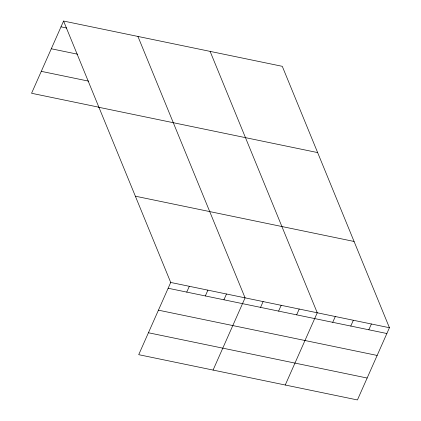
<?xml version="1.0" encoding="UTF-8"?>
<svg xmlns="http://www.w3.org/2000/svg" width="421" height="421" viewBox="0 0 421 421"><rect width="100%" height="100%" fill="white"/><g stroke="black" fill="none" stroke-linecap="round" stroke-linejoin="round"><path stroke-width="0.63" d="M63.571 21.05L170.715 282.454L138.714 354.677L357.429 399.95L389.43 327.727L282.286 66.323L63.571 21.05L31.57 93.273L98.877 107.208M186.74 292.1L189.308 286.306M205.332 295.947L207.9 290.153M223.925 299.794L226.487 294M213.079 370.07L245.08 297.847L137.935 36.443M260.557 307.377L263.125 301.583M278.602 311.114L281.17 305.32M296.647 314.845L299.21 309.051M285.254 385.01L317.255 312.787L210.111 51.383M332.732 322.318L335.3 316.524M350.777 326.054L353.345 320.26M368.822 329.785L371.39 323.991M61.003 26.844L66.776 28.039M51.288 48.768L77.575 54.204M41.284 71.349L88.72 81.169M98.93 107.313L317.644 152.586M135.362 196.191L354.072 241.465M170.715 282.454L389.43 327.727M168.153 288.248L386.862 333.521M158.438 310.172L377.148 355.445M148.429 332.758L367.144 378.026"/></g></svg>
